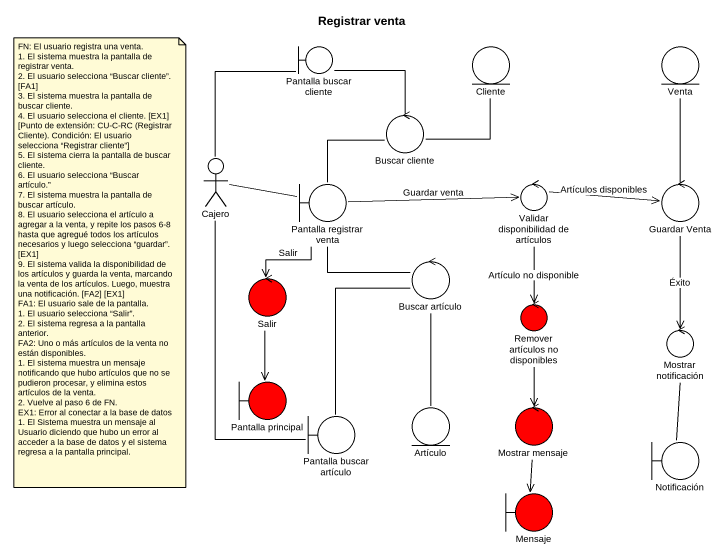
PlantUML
@startuml
title Registrar venta
boundary "Pantalla buscar cliente" as Pantalla_buscar_cliente
entity Cliente
entity Venta
control "Buscar cliente" as Buscar_cliente
actor Cajero
boundary "Pantalla registrar venta" as Pantalla_registrar_venta
control "Validar disponibilidad de artículos" as Validar_disponibilidad_de
control "Guardar Venta" as Guardar_Venta
control "Buscar artículo" as Buscar_artículo
control Salir #FF0000
control "Remover artículos no disponibles" as Remover_artículos_no #FF0000
control "Mostrar notificación" as Mostrar_notificación
boundary "Pantalla principal" as Pantalla_principal #FF0000
boundary "Pantalla buscar artículo" as Pantalla_buscar_artículo
entity Artículo
control "Mostrar mensaje" as Mostrar_mensaje #FF0000
boundary Notificación
boundary Mensaje #FF0000
Venta -- Guardar_Venta
Buscar_cliente -up- Pantalla_buscar_cliente
Buscar_cliente -up- Cliente
Cajero -up- Pantalla_buscar_cliente
Cajero -right- Pantalla_registrar_venta
Cajero -- Pantalla_buscar_artículo
Pantalla_registrar_venta -up- Buscar_cliente
Pantalla_registrar_venta -right-> Validar_disponibilidad_de : Guardar venta
Pantalla_registrar_venta -- Buscar_artículo
Pantalla_registrar_venta --> Salir : Salir
Validar_disponibilidad_de -right-> Guardar_Venta : Artículos disponibles
Validar_disponibilidad_de --> Remover_artículos_no : Artículo no disponible
Guardar_Venta --> Mostrar_notificación : Éxito
Buscar_artículo -- Artículo
Salir --> Pantalla_principal
Remover_artículos_no --> Mostrar_mensaje
Pantalla_buscar_artículo -up- Buscar_artículo
Mostrar_mensaje --> Mensaje
Notificación -up- Mostrar_notificación
note as N1
  FN: El usuario registra una venta.
  1. El sistema muestra la pantalla de registrar venta.
  2. El usuario selecciona “Buscar cliente”. [FA1]
  3. El sistema muestra la pantalla de buscar cliente.
  4. El usuario selecciona el cliente. [EX1] [Punto de extensión: CU-C-RC (Registrar Cliente). Condición: El usuario selecciona “Registrar cliente”]
  5. El sistema cierra la pantalla de buscar cliente.
  6. El usuario selecciona “Buscar artículo.”
  7. El sistema muestra la pantalla de buscar artículo.
  8. El usuario selecciona el artículo a agregar a la venta, y repite los pasos 6-8 hasta que agregué todos los artículos necesarios y luego selecciona “guardar”. [EX1]
  9. El sistema valida la disponibilidad de los artículos y guarda la venta, marcando la venta de los artículos. Luego, muestra una notificación. [FA2] [EX1]
  FA1: El usuario sale de la pantalla.
  1. El usuario selecciona “Salir”.
  2. El sistema regresa a la pantalla anterior.
  FA2: Uno o más artículos de la venta no están disponibles.
  1. El sistema muestra un mensaje notificando que hubo artículos que no se pudieron procesar, y elimina estos artículos de la venta.
  2. Vuelve al paso 6 de FN.
  EX1: Error al conectar a la base de datos
  1. El Sistema muestra un mensaje al Usuario diciendo que hubo un error al acceder a la base de datos y el sistema regresa a la pantalla principal.
end note
@enduml
